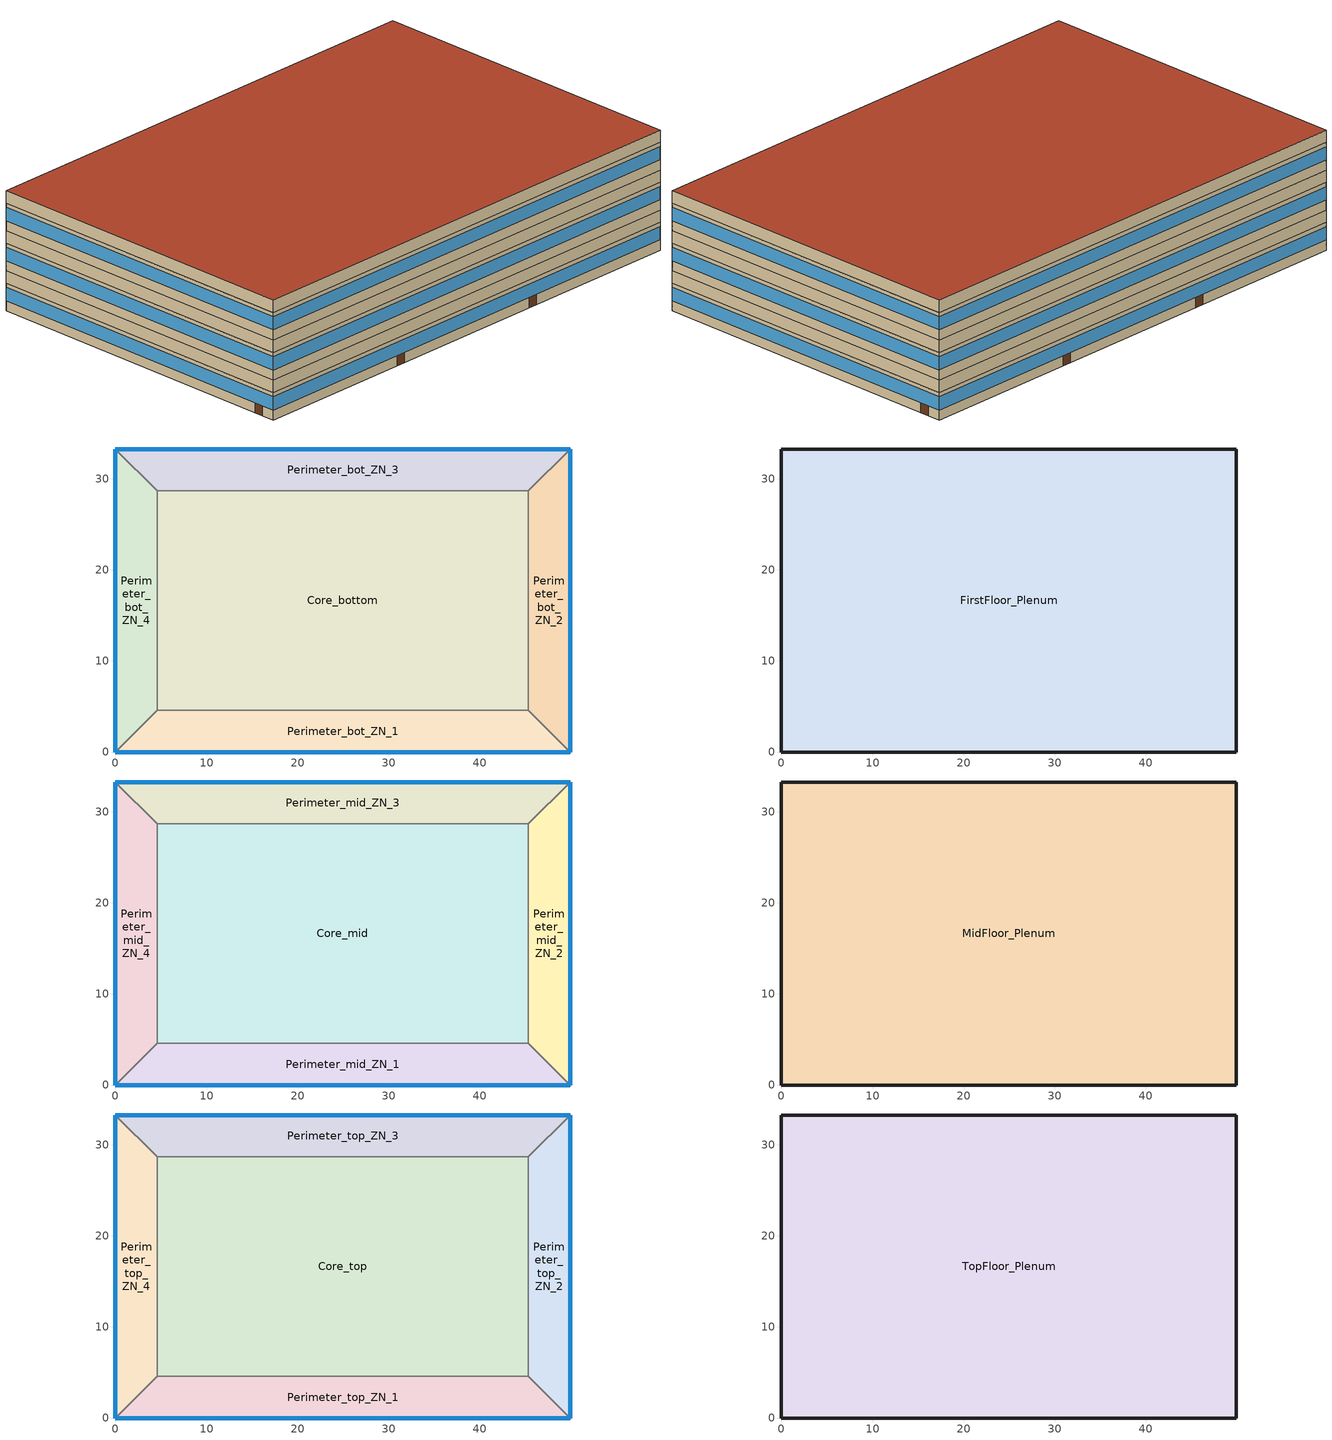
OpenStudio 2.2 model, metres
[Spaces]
Core_bottom
 floor ground: 45.34,28.7 45.34,4.57 4.57,4.57 4.57,28.7 z0
 wall to Perimeter_bot_ZN_1: 4.57,4.57 45.34,4.57 z0:2.74
 wall to Perimeter_bot_ZN_2: 45.34,4.57 45.34,28.7 z0:2.74
 wall to Perimeter_bot_ZN_4: 4.57,28.7 4.57,4.57 z0:2.74
 wall to Perimeter_bot_ZN_3: 45.34,28.7 4.57,28.7 z0:2.74
Perimeter_bot_ZN_2
 floor ground: 49.91,33.27 49.91,0 45.34,4.57 45.34,28.7 z0
 wall outside: 49.91,0 49.91,33.27 z0:2.74
 wall to Perimeter_bot_ZN_1: 45.34,4.57 49.91,0 z0:2.74
 wall to Perimeter_bot_ZN_3: 49.91,33.27 45.34,28.7 z0:2.74
 window: 49.91,0 49.91,33.27 z1.02:2.33
 door: 49.91,30.99 49.91,31.9 z0:2.13
Perimeter_bot_ZN_3
 floor ground: 49.91,33.27 45.34,28.7 4.57,28.7 0,33.27 z0
 wall outside: 49.91,33.27 0,33.27 z0:2.74
 wall to Perimeter_bot_ZN_4: 0,33.27 4.57,28.7 z0:2.74
 window: 49.91,33.27 0,33.27 z1.02:2.33
 door: 33.94,33.27 33.03,33.27 / 16.84,33.27 15.93,33.27 z0:2.13
Perimeter_bot_ZN_1
 floor ground: 45.34,4.57 49.91,0 0,0 4.57,4.57 z0
 wall outside: 0,0 49.91,0 z0:2.74
 wall to Perimeter_bot_ZN_4: 4.57,4.57 0,0 z0:2.74
 window: 0,0 49.91,0 z1.02:2.33
 door: 15.98,0 16.9,0 / 33.01,0 33.93,0 z0:2.13
Perimeter_bot_ZN_4
 floor ground: 0,33.27 4.57,28.7 4.57,4.57 0,0 z0
 wall outside: 0,33.27 0,0 z0:2.74
 window: 0,33.27 0,0 z1.02:2.33
 door: 0,2.28 0,1.37 z0:2.13
FirstFloor_Plenum
 floor to Perimeter_bot_ZN_3: 49.91,33.27 45.34,28.7 4.57,28.7 0,33.27 z2.74
 floor to Perimeter_bot_ZN_1: 45.34,4.57 49.91,0 0,0 4.57,4.57 z2.74
 floor to Core_bottom: 45.34,28.7 45.34,4.57 4.57,4.57 4.57,28.7 z2.74
 floor to Perimeter_bot_ZN_4: 0,33.27 4.57,28.7 4.57,4.57 0,0 z2.74
 floor to Perimeter_bot_ZN_2: 49.91,33.27 49.91,0 45.34,4.57 45.34,28.7 z2.74
 wall outside: 0,33.27 0,0 49.91,0 49.91,33.27 0,33.27 z2.74:3.96
Perimeter_mid_ZN_4
 floor to FirstFloor_Plenum: 0,33.27 4.57,28.7 4.57,4.57 0,0 z3.96
 wall outside: 0,33.27 0,0 z3.96:6.71
 wall to Perimeter_mid_ZN_3: 4.57,28.7 0,33.27 z3.96:6.71
 wall to Core_mid: 4.57,4.57 4.57,28.7 z3.96:6.71
 wall to Perimeter_mid_ZN_1: 0,0 4.57,4.57 z3.96:6.71
 window: 0,33.27 0,0 z4.98:6.29
Perimeter_mid_ZN_1
 floor to FirstFloor_Plenum: 45.34,4.57 49.91,0 0,0 4.57,4.57 z3.96
 wall outside: 0,0 49.91,0 z3.96:6.71
 wall to Core_mid: 45.34,4.57 4.57,4.57 z3.96:6.71
 wall to Perimeter_mid_ZN_2: 49.91,0 45.34,4.57 z3.96:6.71
 window: 0,0 49.91,0 z4.98:6.29
Perimeter_mid_ZN_2
 floor to FirstFloor_Plenum: 49.91,33.27 49.91,0 45.34,4.57 45.34,28.7 z3.96
 wall outside: 49.91,0 49.91,33.27 z3.96:6.71
 wall to Perimeter_mid_ZN_3: 49.91,33.27 45.34,28.7 z3.96:6.71
 wall to Core_mid: 45.34,28.7 45.34,4.57 z3.96:6.71
 window: 49.91,0 49.91,33.27 z4.98:6.29
Core_mid
 floor to FirstFloor_Plenum: 45.34,28.7 45.34,4.57 4.57,4.57 4.57,28.7 z3.96
 wall to Perimeter_mid_ZN_3: 45.34,28.7 4.57,28.7 z3.96:6.71
Perimeter_mid_ZN_3
 floor to FirstFloor_Plenum: 49.91,33.27 45.34,28.7 4.57,28.7 0,33.27 z3.96
 wall outside: 49.91,33.27 0,33.27 z3.96:6.71
 window: 49.91,33.27 0,33.27 z4.98:6.29
MidFloor_Plenum
 floor to Perimeter_mid_ZN_3: 49.91,33.27 45.34,28.7 4.57,28.7 0,33.27 z6.71
 floor to Perimeter_mid_ZN_4: 0,33.27 4.57,28.7 4.57,4.57 0,0 z6.71
 floor to Core_mid: 45.34,28.7 45.34,4.57 4.57,4.57 4.57,28.7 z6.71
 floor to Perimeter_mid_ZN_2: 49.91,33.27 49.91,0 45.34,4.57 45.34,28.7 z6.71
 floor to Perimeter_mid_ZN_1: 45.34,4.57 49.91,0 0,0 4.57,4.57 z6.71
 wall outside: 0,33.27 0,0 49.91,0 49.91,33.27 0,33.27 z6.71:7.92
Perimeter_top_ZN_3
 floor to MidFloor_Plenum: 49.91,33.27 45.34,28.7 4.57,28.7 0,33.27 z7.92
 wall outside: 49.91,33.27 0,33.27 z7.92:10.67
 wall to Perimeter_top_ZN_4: 0,33.27 4.57,28.7 z7.92:10.67
 wall to Core_top: 4.57,28.7 45.34,28.7 z7.92:10.67
 wall to Perimeter_top_ZN_2: 45.34,28.7 49.91,33.27 z7.92:10.67
 window: 49.91,33.27 0,33.27 z8.95:10.25
Perimeter_top_ZN_4
 floor to MidFloor_Plenum: 0,33.27 4.57,28.7 4.57,4.57 0,0 z7.92
 wall outside: 0,33.27 0,0 z7.92:10.67
 wall to Perimeter_top_ZN_1: 0,0 4.57,4.57 z7.92:10.67
 wall to Core_top: 4.57,4.57 4.57,28.7 z7.92:10.67
 window: 0,33.27 0,0 z8.95:10.25
Core_top
 floor to MidFloor_Plenum: 45.34,28.7 45.34,4.57 4.57,4.57 4.57,28.7 z7.92
 wall to Perimeter_top_ZN_1: 4.57,4.57 45.34,4.57 z7.92:10.67
 wall to Perimeter_top_ZN_2: 45.34,4.57 45.34,28.7 z7.92:10.67
Perimeter_top_ZN_2
 floor to MidFloor_Plenum: 49.91,33.27 49.91,0 45.34,4.57 45.34,28.7 z7.92
 wall outside: 49.91,0 49.91,33.27 z7.92:10.67
 wall to Perimeter_top_ZN_1: 45.34,4.57 49.91,0 z7.92:10.67
 window: 49.91,0 49.91,33.27 z8.95:10.25
Perimeter_top_ZN_1
 floor to MidFloor_Plenum: 45.34,4.57 49.91,0 0,0 4.57,4.57 z7.92
 wall outside: 0,0 49.91,0 z7.92:10.67
 window: 0,0 49.91,0 z8.95:10.25
TopFloor_Plenum
 floor to Perimeter_top_ZN_4: 0,33.27 4.57,28.7 4.57,4.57 0,0 z10.67
 floor to Perimeter_top_ZN_2: 49.91,33.27 49.91,0 45.34,4.57 45.34,28.7 z10.67
 floor to Core_top: 45.34,28.7 45.34,4.57 4.57,4.57 4.57,28.7 z10.67
 floor to Perimeter_top_ZN_3: 49.91,33.27 45.34,28.7 4.57,28.7 0,33.27 z10.67
 floor to Perimeter_top_ZN_1: 45.34,4.57 49.91,0 0,0 4.57,4.57 z10.67
 wall outside: 0,33.27 0,0 49.91,0 49.91,33.27 0,33.27 z10.67:11.89
 roof outside: 49.91,0 49.91,33.27 0,33.27 0,0 z11.89
[Site]
USA IL-CHICAGO-OHARE: Latitude {deg}=41.77; Longitude {deg}=-87.75; Time Zone {hr}=-6; Elevation {m}=190; Terrain=City
[Building]
DOE Prototype MediumOffice: North Axis {deg}=0; Standards Number of Stories=3; Standards Number of Above Ground Stories=3; Standards Building Type=MediumOffice
[ClimateZones]
Climate Zone Institution Name 1=ASHRAE; Climate Zone Document Name 1=ANSI/ASHRAE Standard 169; Climate Zone Document Year 1=2006; Climate Zone Institution Name 2=CEC; Climate Zone Document Name 2=California Climate Zone Descriptions; Climate Zone Document Year 2=1995
[Space]
Name | Space Type | Building Story | Thermal Zone | Part of Total Floor Area
Perimeter_mid_ZN_4 | Office WholeBuilding - Md Office | Building Story 2 | TZ-Perimeter_mid_ZN_4 | Yes
Core_bottom | Office WholeBuilding - Md Office | Building Story 1 | TZ-Core_bottom | Yes
FirstFloor_Plenum | Plenum | Building Story 1 | TZ-FirstFloor_Plenum | No
TopFloor_Plenum | Plenum | Building Story 3 | TZ-TopFloor_Plenum | No
Perimeter_top_ZN_3 | Office WholeBuilding - Md Office | Building Story 3 | TZ-Perimeter_top_ZN_3 | Yes
Perimeter_bot_ZN_2 | Office WholeBuilding - Md Office | Building Story 1 | TZ-Perimeter_bot_ZN_2 | Yes
MidFloor_Plenum | Plenum | Building Story 2 | TZ-MidFloor_Plenum | No
Perimeter_mid_ZN_1 | Office WholeBuilding - Md Office | Building Story 2 | TZ-Perimeter_mid_ZN_1 | Yes
Perimeter_bot_ZN_1 | Office WholeBuilding - Md Office | Building Story 1 | TZ-Perimeter_bot_ZN_1 | Yes
Perimeter_bot_ZN_3 | Office WholeBuilding - Md Office | Building Story 1 | TZ-Perimeter_bot_ZN_3 | Yes
Perimeter_mid_ZN_2 | Office WholeBuilding - Md Office | Building Story 2 | TZ-Perimeter_mid_ZN_2 | Yes
Perimeter_top_ZN_4 | Office WholeBuilding - Md Office | Building Story 3 | TZ-Perimeter_top_ZN_4 | Yes
Perimeter_bot_ZN_4 | Office WholeBuilding - Md Office | Building Story 1 | TZ-Perimeter_bot_ZN_4 | Yes
Core_top | Office WholeBuilding - Md Office | Building Story 3 | TZ-Core_top | Yes
Perimeter_top_ZN_2 | Office WholeBuilding - Md Office | Building Story 3 | TZ-Perimeter_top_ZN_2 | Yes
Perimeter_top_ZN_1 | Office WholeBuilding - Md Office | Building Story 3 | TZ-Perimeter_top_ZN_1 | Yes
Core_mid | Office WholeBuilding - Md Office | Building Story 2 | TZ-Core_mid | Yes
Perimeter_mid_ZN_3 | Office WholeBuilding - Md Office | Building Story 2 | TZ-Perimeter_mid_ZN_3 | Yes
[BuildingStory]
Name | Nominal Z Coordinate {m}
Building Story 1 | 0
Building Story 2 | 3.9624
Building Story 3 | 7.9248
[ThermalZone] Use Ideal Air Loads=No
TZ-Core_bottom; TZ-Perimeter_bot_ZN_4; TZ-Core_mid; TZ-Perimeter_top_ZN_1; TZ-Perimeter_top_ZN_3; TZ-Perimeter_mid_ZN_2; TZ-MidFloor_Plenum; TZ-Perimeter_bot_ZN_2; TZ-Perimeter_top_ZN_4; TZ-TopFloor_Plenum; TZ-FirstFloor_Plenum; TZ-Core_top; TZ-Perimeter_mid_ZN_1; TZ-Perimeter_bot_ZN_3; TZ-Perimeter_bot_ZN_1; TZ-Perimeter_top_ZN_2; TZ-Perimeter_mid_ZN_3; TZ-Perimeter_mid_ZN_4
[Sizing:Zone] Zone Cooling Design Supply Air Temperature Input Method=SupplyAirTemperature; Zone Cooling Design Supply Air Temperature {C}=14; Zone Cooling Design Supply Air Temperature Difference {deltaC}=11.11; Zone Heating Design Supply Air Temperature Input Method=SupplyAirTemperature; Zone Heating Design Supply Air Temperature {C}=40; Zone Heating Design Supply Air Temperature Difference {deltaC}=11.11; Zone Cooling Design Supply Air Humidity Ratio {kg-H2O/kg-air}=0.0085; Zone Heating Design Supply Air Humidity Ratio {kg-H2O/kg-air}=0.008; Cooling Design Air Flow Method=DesignDay; Heating Design Air Flow Method=DesignDay; Account for Dedicated Outdoor Air System=No; Dedicated Outdoor Air System Control Strategy=NeutralSupplyAir; Dedicated Outdoor Air Low Setpoint Temperature for Design {C}=autosize; Dedicated Outdoor Air High Setpoint Temperature for Design {C}=autosize
TZ-Core_bottom; TZ-Perimeter_bot_ZN_4; TZ-Core_mid; TZ-Perimeter_top_ZN_1; TZ-Perimeter_top_ZN_3; TZ-Perimeter_mid_ZN_2; TZ-MidFloor_Plenum; TZ-Perimeter_bot_ZN_2; TZ-Perimeter_top_ZN_4; TZ-TopFloor_Plenum; TZ-FirstFloor_Plenum; TZ-Core_top; TZ-Perimeter_mid_ZN_1; TZ-Perimeter_bot_ZN_3; TZ-Perimeter_bot_ZN_1; TZ-Perimeter_top_ZN_2; TZ-Perimeter_mid_ZN_3; TZ-Perimeter_mid_ZN_4
[SpaceType]
Name | Standards Building Type | Standards Space Type
Office WholeBuilding - Md Office | Office | WholeBuilding - Md Office
Plenum |  | Plenum
